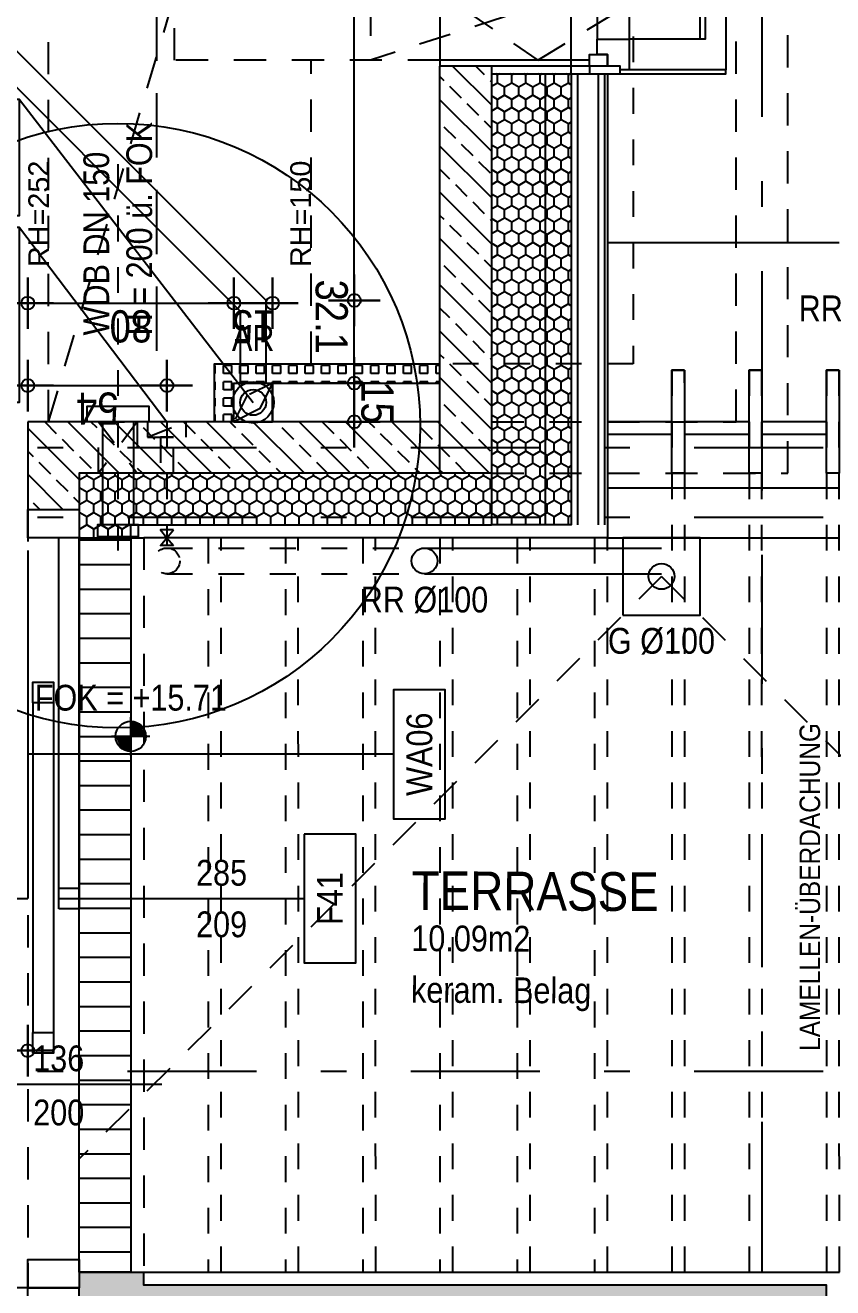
# Model space of a CAD drawing. Header units: millimetres. Extents: x 2870 to 2935, y 1632 to 1744.
# Drawn here: x 2926.651 to 2929.786, y 1675.856 to 1680.754 of the extents above; entities that cross this region are included whole.
import ezdxf
from ezdxf.enums import TextEntityAlignment as Align

# ---------------------------------------------------------------- set-up
doc = ezdxf.new("R2010")
doc.units = ezdxf.units.MM
doc.linetypes.add('HIDDEN2', pattern=[0.1875, 0.125, -0.0625])
doc.linetypes.add('STRICHPUNKT', pattern=[1, 0.5, -0.25, 0, -0.25])
doc.layers.add('00_HLP---------M0', color=6, linetype='Continuous', plot=False)
doc.layers.add('00_HLP-G00-L05-M0', color=6, linetype='Continuous', plot=False)
for name, color, linetype in [('01-HID-G00-L05-ENTWÄSSERUNG', 8, 'HIDDEN2'), ('01-SYM-G00-L05-Aufbauten', 8, 'Continuous'), ('01-SYM-G00-L05-M0', 8, 'Continuous'), ('01-TXT---------M0', 1, 'Continuous'), ('01-TXT---------PP', 1, 'Continuous'), ('01-TXT-G00-L05-M0', 1, 'Continuous'), ('02-ANS-G00-L05-M0', 8, 'Continuous'), ('02-ANS-G00-L05-Rigol', 8, 'Continuous'), ('02-AXO-G00-L05-M0', 8, 'STRICHPUNKT'), ('02-DIM-G00-L05-ACHSEN', 8, 'Continuous'), ('02-DIM-G00-L05-M0', 8, 'Continuous'), ('02-DIM-G00-L05-ROHBAU', 8, 'Continuous'), ('02-FIL-G00-L05-LILA', 223, 'Continuous'), ('02-FIL-G00-L05-M0', 8, 'Continuous'), ('02-FIL-G00-L05-ORANGE', 40, 'Continuous'), ('02-FIL-G00-L05-STB', 8, 'Continuous'), ('02-HID---------M0', 8, 'HIDDEN2'), ('02-HID-G00-L05-M0', 8, 'HIDDEN2'), ('02-TWA---------M0', 4, 'Continuous'), ('02-TWA-G00-L05-M0', 4, 'Continuous'), ('02-TXT-G00-L05-M0', 8, 'Continuous'), ('02-WDA-G00-L05-M0', 8, 'Continuous'), ('02-ZWA---------M0', 2, 'Continuous'), ('02-ZWA-G00-L05-M0', 2, 'Continuous'), ('03-ANS-G00-L05-M0', 8, 'Continuous'), ('03-SYM-G00-L05-M0', 8, 'Continuous'), ('03-TXT-G00-L05-M0', 8, 'Continuous'), ('04-STO---------M0', 1, 'Continuous'), ('04-STO-G00-L05-M0', 1, 'Continuous'), ('04-SYM---------EP', 8, 'Continuous'), ('04-SYM-G00-L05-EP', 8, 'Continuous'), ('04-TXT---------EP', 8, 'Continuous'), ('04-TXT-G00-L05-M0', 8, 'Continuous'), ('04-TXT-G00-L05-POS', 8, 'Continuous'), ('05-SYM---------M0', 8, 'Continuous'), ('05-TXT---------PP', 8, 'Continuous'), ('05-TXT--------M0', 8, 'Continuous'), ('07-SAN---------M0', 8, 'Continuous'), ('07-SAN-G00-L05-M0', 8, 'Continuous')]:
    doc.layers.add(name, color=color, linetype=linetype)
doc.styles.add('ARIAL', font='arial.ttf', dxfattribs={"width": 0.85})
doc.styles.get("Standard").update_dxf_attribs({"font": 'arial.ttf'})
doc.dimstyles.new('pp chromy&schneider', dxfattribs={"dimscale": 0.005, "dimtxt": 25, "dimasz": 10, "dimexe": 0, "dimexo": 0, "dimgap": 5, "dimtad": 1, "dimdec": 1, "dimlfac": 100, "dimrnd": 0.1, "dimzin": 9, "dimdsep": 46, "dimtxsty": 'ARIAL', "dimblk": 'c&s kote', "dimcen": 0, "dimse1": 1, "dimse2": 1, "dimclrd": 8, "dimclrt": 8, "dimadec": 0, "dimazin": 0, "dimtfac": 0.75, "dimtdec": 1, "dimtix": 1, "dimtmove": 2, "dimatfit": 0, "dimldrblk": 'NONE', "dimfxl": 1, "dimtolj": 1, "dimlwd": -1, "dimarcsym": 0})
pattern_1 = [(135, (2844.64849, 1628.47577), (-0.08980256, -0.08980256), []), (135, (2844.64849, 1628.56557), (-0.08980256, -0.08980256), [0.0635, -0.03175])]
pattern_2 = [(90, (2844.64849, 1628.475766), (-0.0274963, 0.047625), [0.03175, -0.0635]), (210, (2844.64849, 1628.475766), (-0.02749631, -0.047624994), [0.03175, -0.0635]), (150, (2844.64849, 1628.475766), (-0.05499261, 6e-09), [-0.0635, 0.03175])]

# ---------------------------------------------------------------- blocks, each defined once
blk = doc.blocks.new('04-TXT')
blk.add_line((0, 0), (0.9529, 0))
at = {"layer": '04-TXT---------EP', "color": 8, "style": 'ARIAL', "width": 0.85}
blk.add_attdef('WIDTH', text='', height=0.1, dxfattribs=at).set_placement((0.6322, 0.05), align=Align.CENTER)
blk.add_attdef('HEIGHT', text='', height=0.1, dxfattribs=at).set_placement((0.6322, -0.05), align=Align.TOP_CENTER)
blk = doc.blocks.new('03-rar')
blk.add_circle((0, 0), 0.05)
at = {"layer": '01-TXT---------M0', "color": 8, "style": 'ARIAL', "width": 0.85}
blk.add_attdef('RR', text='', height=0.1, dxfattribs=at).set_placement((0, 0.1), align=Align.CENTER)
blk = doc.blocks.new('01-HK1')
for p, q in [((-0.0005, -0.0742), (-0.0005, 0.0742)), ((0.0737, 0), (-0.0747, 0))]:
    blk.add_line(p, q)
blk.add_circle((-0.0005, 0), 0.0586)
for points in [[(-0.0005, 0.0586), (0.0409, 0.0414), (-0.0005, 0)], [(-0.0005, 0), (0.0581, 0), (0.0409, 0.0414)], [(-0.0591, 0), (-0.0419, -0.0414), (-0.0005, 0)], [(-0.0419, -0.0414), (-0.0005, -0.0586), (-0.0005, 0)]]:
    blk.add_solid(points)
at = {"layer": '01-TXT---------M0', "color": 8, "style": 'ARIAL', "width": 0.85}
blk.add_attdef('HEIGHT', text='', height=0.1, dxfattribs=at).set_placement((0, 0.2), align=Align.TOP_CENTER)
blk = doc.blocks.new('BodenWandaufbau')
blk.add_line((0.5972, -0.3907), (0.5972, -1.8107))
blk.add_lwpolyline([(0.5972, -0.3907), (0.8472, -0.3907), (0.8472, -0.1907), (0.3472, -0.1907), (0.3472, -0.3907)], close=True)
at = {"layer": '01-TXT---------M0', "color": 0, "style": 'ARIAL', "width": 0.85}
blk.add_attdef('NR', text='', height=0.1, rotation=0, dxfattribs=at).set_placement((0.5972, -0.2907), align=Align.MIDDLE)
blk = doc.blocks.new('DFF_94_Dreifach')
at = {"layer": '00_HLP---------M0'}
blk.add_lwpolyline([(0, 1.5188), (0, -1.5188)], dxfattribs=at)
at = {"layer": '02-HID---------M0'}
for points in [[(0, -1.4963), (-1.03, -1.4963), (-1.03, 1.5188), (0, 1.5188)], [(-0.27, 1.5188), (-0.27, 0.6237)], [(-0.27, 1.5188), (1.1102, 1.0712), (-0.27, 0.6237)], [(-0.27, 1.0712), (0.3801, 1.5188), (1.1102, 1.0712)], [(-0.27, 1.0712), (0.3801, 0.6237), (1.1102, 1.0712)], [(0.3575, 0.6237), (-0.48, 0.6237), (-0.48, 0.4587), (0.3575, 0.4587)], [(-0.27, 0.4587), (-0.27, -0.4363)], [(-0.27, 0.4587), (1.1102, 0.0112), (-0.27, -0.4363)], [(-0.27, 0.0112), (0.3801, 0.4587), (1.1102, 0.0112)], [(-0.27, 0.0112), (0.3801, -0.4363), (1.1102, 0.0112)], [(0.3575, -0.4363), (-0.48, -0.4363), (-0.48, -0.6013), (0.3575, -0.6013)], [(-0.27, -0.6013), (-0.27, -1.4963)], [(-0.27, -0.6013), (1.1102, -1.0488), (-0.27, -1.4963)], [(-0.27, -1.0488), (0.3801, -0.6013), (1.1102, -1.0488)], [(-0.27, -1.0488), (0.3801, -1.4963), (1.1102, -1.0488)]]:
    blk.add_lwpolyline(points, dxfattribs=at)
at = {"layer": '02-TWA---------M0'}
for points in [[(0.2, 1.5412), (0, 1.5412)], [(0.2, -1.5188), (0, -1.5188)]]:
    blk.add_lwpolyline(points, dxfattribs=at)
at = {"layer": '02-ZWA---------M0'}
for points in [[(0.58, 1.5188), (0, 1.5188)], [(0.58, 0.6237), (0.3575, 0.6237), (0.3575, 0.4587), (0.58, 0.4587)], [(0.58, -0.4363), (0.3575, -0.4363), (0.3575, -0.6013), (0.58, -0.6013)], [(0.58, -1.4963), (0, -1.4963)]]:
    blk.add_lwpolyline(points, dxfattribs=at)
for points in [[(0.58, 0.6012), (0.38, 0.6012), (0.38, 0.4812), (0.58, 0.4812)], [(0.58, -0.4588), (0.38, -0.4588), (0.38, -0.5788), (0.58, -0.5788)]]:
    blk.add_lwpolyline(points, close=True, dxfattribs=at)
at = {"layer": '04-STO---------M0'}
for points in [[(0.58, 1.5412), (0.2, 1.5412), (0.2, 1.5713), (0.58, 1.5713)], [(0.7, 0.5712), (0.7, 0.5113)], [(0.7, -0.4888), (0.7, -0.5488)], [(0.58, -1.5188), (0.2, -1.5188), (0.2, -1.5488), (0.58, -1.5488)]]:
    blk.add_lwpolyline(points, dxfattribs=at)
for points in [[(0.58, 1.5412), (0.58, 1.5713), (0.7, 1.5713), (0.7, 1.5412)], [(0.58, 1.5412), (0.58, 1.4963), (0.65, 1.4963), (0.65, 1.5412)], [(0.61, 1.4963), (0.61, 1.4363), (0.735, 1.4363), (0.735, 1.5563), (0.7, 1.5563), (0.7, 1.5412), (0.65, 1.5412), (0.65, 1.4963), (0.61, 1.4963)], [(0.61, 0.6462), (0.61, 0.7062), (0.735, 0.7062), (0.735, 0.5862), (0.7, 0.5862), (0.7, 0.6012), (0.65, 0.6012), (0.65, 0.6462), (0.61, 0.6462)], [(0.58, 0.6012), (0.58, 0.6462), (0.65, 0.6462), (0.65, 0.6012)], [(0.58, 0.6012), (0.58, 0.5712), (0.7, 0.5712), (0.7, 0.6012)], [(0.58, 0.4812), (0.58, 0.5113), (0.7, 0.5113), (0.7, 0.4812)], [(0.61, 0.4362), (0.61, 0.3763), (0.735, 0.3763), (0.735, 0.4962), (0.7, 0.4962), (0.7, 0.4812), (0.65, 0.4812), (0.65, 0.4362), (0.61, 0.4362)], [(0.58, 0.4812), (0.58, 0.4362), (0.65, 0.4362), (0.65, 0.4812)], [(0.61, -0.4138), (0.61, -0.3538), (0.735, -0.3538), (0.735, -0.4738), (0.7, -0.4738), (0.7, -0.4588), (0.65, -0.4588), (0.65, -0.4138), (0.61, -0.4138)], [(0.58, -0.4588), (0.58, -0.4138), (0.65, -0.4138), (0.65, -0.4588)], [(0.58, -0.4588), (0.58, -0.4888), (0.7, -0.4888), (0.7, -0.4588)], [(0.58, -0.5788), (0.58, -0.5488), (0.7, -0.5488), (0.7, -0.5788)], [(0.58, -0.5788), (0.58, -0.6238), (0.65, -0.6238), (0.65, -0.5788)], [(0.61, -0.6238), (0.61, -0.6837), (0.735, -0.6837), (0.735, -0.5638), (0.7, -0.5638), (0.7, -0.5788), (0.65, -0.5788), (0.65, -0.6238), (0.61, -0.6238)], [(0.61, -1.4738), (0.61, -1.4138), (0.735, -1.4138), (0.735, -1.5338), (0.7, -1.5338), (0.7, -1.5188), (0.65, -1.5188), (0.65, -1.4738), (0.61, -1.4738)], [(0.58, -1.5188), (0.58, -1.4738), (0.65, -1.4738), (0.65, -1.5188)], [(0.58, -1.5188), (0.58, -1.5488), (0.7, -1.5488), (0.7, -1.5188)]]:
    blk.add_lwpolyline(points, close=True, dxfattribs=at)
at = {"layer": '04-SYM---------EP'}
for points in [[(0.7, 1.5713), (1.1102, 1.5713), (1.1102, 1.5563)], [(0.735, 0.5862), (1.1102, 0.5862), (1.1102, 1.5563), (0.735, 1.5563)], [(0.61, 0.7062), (0.61, 1.4363)], [(0.735, 0.7062), (0.735, 1.4363)], [(0.735, 0.7062), (1.0302, 0.7062), (1.0302, 1.4363), (0.735, 1.4363)], [(1.0102, 1.4363), (1.0102, 0.7062)], [(0.7, 0.5712), (1.1102, 0.5712), (1.1102, 0.5862)], [(1.1102, 0.5712), (1.1102, 0.5113)], [(0.7, 0.5113), (1.1102, 0.5113), (1.1102, 0.4962)], [(0.735, 0.4962), (1.1102, 0.4962), (1.1102, -0.4738), (0.735, -0.4738)], [(0.61, 0.3763), (0.61, -0.3538)], [(0.735, 0.3763), (0.735, -0.3538)], [(0.735, 0.3763), (1.0302, 0.3763), (1.0302, -0.3538), (0.735, -0.3538)], [(1.0102, -0.3538), (1.0102, 0.3763)], [(0.7, -0.4888), (1.1102, -0.4888), (1.1102, -0.4738)], [(1.1102, -0.4888), (1.1102, -0.5488)], [(0.7, -0.5488), (1.1102, -0.5488), (1.1102, -0.5638)], [(0.735, -0.5638), (1.1102, -0.5638), (1.1102, -1.5338), (0.735, -1.5338)], [(0.61, -0.6837), (0.61, -1.4138)], [(0.735, -0.6837), (0.735, -1.4138)], [(0.735, -0.6837), (1.0302, -0.6837), (1.0302, -1.4138), (0.735, -1.4138)], [(1.0102, -1.4138), (1.0102, -0.6837)], [(0.7, -1.5488), (1.1102, -1.5488), (1.1102, -1.5338)]]:
    blk.add_lwpolyline(points, dxfattribs=at)
blk = doc.blocks.new('FENSTER_290')
at = {"layer": '04-STO---------M0'}
for points in [[(0, 3.02), (0, 2.91), (-0.2, 2.91), (-0.2, 3.02)], [(-0.18, 2.27), (-0.18, 2.35), (-0.1, 2.35), (-0.1, 2.27)], [(-0.08, 1.47), (-0.08, 1.55), (0, 1.55), (0, 1.47)], [(-0.18, 0.91), (-0.18, 0.99), (-0.1, 0.99), (-0.1, 0.91)], [(0, 0.11), (0, 0), (-0.2, 0), (-0.2, 0.11)]]:
    blk.add_lwpolyline(points, close=True, dxfattribs=at)
at = {"layer": '04-SYM---------EP'}
for points in [[(-0.08, 1.55), (-0.08, 2.91)], [(0, 2.91), (0, 1.55)], [(-0.18, 2.27), (-0.18, 0.99)], [(-0.1, 2.27), (-0.1, 0.99)]]:
    blk.add_lwpolyline(points, dxfattribs=at)
blk = doc.blocks.new('05-TXT')
at = {"layer": '05-TXT--------M0'}
blk.add_line((-0.4, 0), (0.4, 0), dxfattribs=at)
at = {"layer": '05-TXT--------M0', "color": 8, "style": 'ARIAL', "width": 0.85}
blk.add_attdef('BREITE', text='', height=0.1, dxfattribs=at).set_placement((0, 0.05), align=Align.CENTER)
blk.add_attdef('HÖHE', text='', height=0.1, rotation=360, dxfattribs=at).set_placement((0, -0.06), align=Align.TOP_CENTER)
blk = doc.blocks.new('WANDLÜFER')
at = {"layer": '02-TWA---------M0', "linetype": 'HIDDEN2', "ltscale": 0.75}
for points in [[(0.075, 0), (0.075, -0.2), (-0.075, -0.2), (-0.075, 0), (0.075, 0)], [(-0.075, 0), (0.075, -0.2)], [(0.075, 0), (-0.075, -0.2)]]:
    blk.add_lwpolyline(points, dxfattribs=at)
at = {"layer": '07-SAN---------M0', "linetype": 'STRICHPUNKT', "ltscale": 0.1}
blk.add_lwpolyline([(0, 1), (0, -0.53)], dxfattribs=at)
at = {"layer": '07-SAN---------M0'}
for points in [[(0, 0), (-0.12, 0), (-0.12, 0.06), (0.12, 0.06), (0.12, 0)], [(0.08, -0.4), (-0.08, -0.4), (-0.08, -0.445), (0.08, -0.445)]]:
    blk.add_lwpolyline(points, close=True, dxfattribs=at)
for points in [[(-0.06, 0), (-0.06, -0.4)], [(0.06, 0), (0.06, -0.4)]]:
    blk.add_lwpolyline(points, dxfattribs=at)
blk = doc.blocks.new('c&s kote')
at = {"color": 8}
for p, q in [((0, -2), (0, 2)), ((0, 2), (0, -2)), ((-2, 0), (2, 0)), ((2, 0), (-2, 0))]:
    blk.add_line(p, q, dxfattribs=at)
blk.add_circle((0, 0), 0.5, dxfattribs=at)
blk = doc.blocks.new('*D872')
at = {"layer": '02-DIM-G00-L05-ROHBAU', "color": 8, "transparency": 16777216}
blk.add_line((2932.6485, 1688.3858), (2932.6485, 1679.2658), dxfattribs=at)
at = {"layer": '02-DIM-G00-L05-ROHBAU', "color": 8, "transparency": 16777216, "xscale": 0.05, "yscale": 0.05, "zscale": 0.05}
for p, rotation in [((2932.6485, 1688.4358), 90), ((2932.6485, 1679.2158), 270)]:
    blk.add_blockref('c&s kote', p, dxfattribs=dict(at, rotation=rotation))
at = {"layer": '02-DIM-G00-L05-ROHBAU', "color": 8, "transparency": 16777216, "insert": (2932.7373, 1683.8258), "char_height": 0.125, "attachment_point": 5, "rotation": 270, "style": 'ARIAL'}
blk.add_mtext('\\A1;922', dxfattribs=at)
blk = doc.blocks.new('_None')
blk = doc.blocks.new('*D877')
at = {"layer": '02-DIM-G00-L05-ROHBAU', "color": 8, "transparency": 16777216}
blk.add_line((2932.4485, 1688.1858), (2932.4485, 1679.2658), dxfattribs=at)
at = {"layer": '02-DIM-G00-L05-ROHBAU', "color": 8, "transparency": 16777216, "xscale": 0.05, "yscale": 0.05, "zscale": 0.05}
for p, rotation in [((2932.4485, 1688.2358), 90), ((2932.4485, 1679.2158), 270)]:
    blk.add_blockref('c&s kote', p, dxfattribs=dict(at, rotation=rotation))
at = {"layer": '02-DIM-G00-L05-ROHBAU', "color": 8, "transparency": 16777216, "insert": (2932.5373, 1683.7258), "char_height": 0.125, "attachment_point": 5, "rotation": 270, "style": 'ARIAL'}
blk.add_mtext('\\A1;902', dxfattribs=at)
blk = doc.blocks.new('*D878')
at = {"layer": '02-DIM-G00-L05-ROHBAU', "color": 8, "transparency": 16777216}
for p, q in [((2932.4485, 1679.2658), (2932.4485, 1679.3158)), ((2932.4485, 1679.2158), (2932.4485, 1679.0158)), ((2932.4485, 1678.9658), (2932.4485, 1678.9158))]:
    blk.add_line(p, q, dxfattribs=at)
at = {"layer": '02-DIM-G00-L05-ROHBAU', "color": 8, "transparency": 16777216, "xscale": 0.05, "yscale": 0.05, "zscale": 0.05}
for p, rotation in [((2932.4485, 1679.2158), 270), ((2932.4485, 1679.0158), 90)]:
    blk.add_blockref('c&s kote', p, dxfattribs=dict(at, rotation=rotation))
at = {"layer": '02-DIM-G00-L05-ROHBAU', "color": 8, "transparency": 16777216, "insert": (2932.5373, 1679.1158), "char_height": 0.125, "attachment_point": 5, "rotation": 270, "style": 'ARIAL'}
blk.add_mtext('\\A1;20', dxfattribs=at)
blk = doc.blocks.new('*D879')
at = {"layer": '02-DIM-G00-L05-ROHBAU', "color": 8, "transparency": 16777216}
blk.add_line((2932.4485, 1678.9658), (2932.4485, 1675.7158), dxfattribs=at)
at = {"layer": '02-DIM-G00-L05-ROHBAU', "color": 8, "transparency": 16777216, "xscale": 0.05, "yscale": 0.05, "zscale": 0.05}
for p, rotation in [((2932.4485, 1679.0158), 90), ((2932.4485, 1675.6658), 270)]:
    blk.add_blockref('c&s kote', p, dxfattribs=dict(at, rotation=rotation))
at = {"layer": '02-DIM-G00-L05-ROHBAU', "color": 8, "transparency": 16777216, "insert": (2932.5374, 1677.3408), "char_height": 0.125, "attachment_point": 5, "rotation": 270, "style": 'ARIAL'}
blk.add_mtext('\\A1;335', dxfattribs=at)
blk = doc.blocks.new('*D897')
at = {"layer": '02-DIM-G00-L05-ROHBAU', "color": 8, "transparency": 16777216}
blk.add_line((2923.2411, 1682.8758), (2929.5611, 1682.8758), dxfattribs=at)
at = {"layer": '02-DIM-G00-L05-ROHBAU', "color": 8, "transparency": 16777216, "xscale": 0.05, "yscale": 0.05, "zscale": 0.05, "rotation": 180}
blk.add_blockref('c&s kote', (2923.1911, 1682.8758), dxfattribs=at)
at = {"layer": '02-DIM-G00-L05-ROHBAU', "color": 8, "transparency": 16777216, "xscale": 0.05, "yscale": 0.05, "zscale": 0.05}
blk.add_blockref('c&s kote', (2929.6111, 1682.8758), dxfattribs=at)
at = {"layer": '02-DIM-G00-L05-ROHBAU', "color": 8, "transparency": 16777216, "insert": (2926.4011, 1682.7869), "char_height": 0.125, "attachment_point": 5, "rotation": 180, "style": 'ARIAL'}
blk.add_mtext('\\A1;642', dxfattribs=at)
blk = doc.blocks.new('*D1094')
at = {"layer": '02-DIM-G00-L05-M0', "color": 8, "transparency": 16777216}
blk.add_line((2923.8411, 1676.7758), (2926.6111, 1676.7758), dxfattribs=at)
at = {"layer": '02-DIM-G00-L05-M0', "color": 8, "transparency": 16777216, "xscale": 0.05, "yscale": 0.05, "zscale": 0.05, "rotation": 180}
blk.add_blockref('c&s kote', (2923.7911, 1676.7758), dxfattribs=at)
at = {"layer": '02-DIM-G00-L05-M0', "color": 8, "transparency": 16777216, "xscale": 0.05, "yscale": 0.05, "zscale": 0.05}
blk.add_blockref('c&s kote', (2926.6611, 1676.7758), dxfattribs=at)
at = {"layer": '02-DIM-G00-L05-M0', "color": 8, "transparency": 16777216, "insert": (2925.2261, 1676.6869), "char_height": 0.125, "attachment_point": 5, "rotation": 180, "style": 'ARIAL'}
blk.add_mtext('\\A1;287', dxfattribs=at)
blk = doc.blocks.new('*D1146')
at = {"layer": '02-DIM-G00-L05-ACHSEN', "color": 8, "transparency": 16777216}
blk.add_arc((2930.7611, 1688.3358), 0.3783, 7.5792, 82.4208, dxfattribs=at)
at = {"layer": '02-DIM-G00-L05-ACHSEN', "color": 8, "transparency": 16777216, "xscale": 0.05, "yscale": 0.05, "zscale": 0.05}
for p, rotation in [((2930.7611, 1688.714), 176.2103799030718), ((2931.1394, 1688.3358), 273.7896200982607)]:
    blk.add_blockref('c&s kote', p, dxfattribs=dict(at, rotation=rotation))
at = {"layer": '02-DIM-G00-L05-ACHSEN', "color": 8, "transparency": 16777216, "insert": (2931.0914, 1688.666), "char_height": 0.125, "attachment_point": 5, "rotation": 315, "style": 'ARIAL'}
blk.add_mtext('\\A1;90.00°', dxfattribs=at)
blk = doc.blocks.new('*D1185')
at = {"layer": '02-DIM-G00-L05-ACHSEN', "color": 8, "transparency": 16777216}
blk.add_arc((2902.5911, 1658.9424), 0.9465, 182.3395, 266.973, dxfattribs=at)
at = {"layer": '02-DIM-G00-L05-ACHSEN', "color": 8, "transparency": 16777216, "xscale": 0.05, "yscale": 0.05, "zscale": 0.05}
for p, rotation in [((2901.6447, 1658.9538), 90.82598231942208), ((2902.5911, 1657.9959), 358.4865013265444)]:
    blk.add_blockref('c&s kote', p, dxfattribs=dict(at, rotation=rotation))
at = {"layer": '02-DIM-G00-L05-ACHSEN', "color": 8, "transparency": 16777216, "insert": (2901.981, 1658.3396), "char_height": 0.125, "attachment_point": 5, "rotation": 314.6562, "style": 'ARIAL'}
blk.add_mtext('\\A1;90.69°', dxfattribs=at)
blk = doc.blocks.new('*D1186')
at = {"layer": '02-DIM-G00-L05-ACHSEN', "color": 8, "transparency": 16777216}
blk.add_arc((2930.7611, 1658.6044), 0.9163, 273.127, 356.1855, dxfattribs=at)
at = {"layer": '02-DIM-G00-L05-ACHSEN', "color": 8, "transparency": 16777216, "xscale": 0.05, "yscale": 0.05, "zscale": 0.05}
for p, rotation in [((2931.6773, 1658.5934), 87.74900272405888), ((2930.7611, 1657.6881), 181.5634809221948)]:
    blk.add_blockref('c&s kote', p, dxfattribs=dict(at, rotation=rotation))
at = {"layer": '02-DIM-G00-L05-ACHSEN', "color": 8, "transparency": 16777216, "insert": (2931.4676, 1657.8894), "char_height": 0.125, "attachment_point": 5, "rotation": 224.6562, "style": 'ARIAL'}
blk.add_mtext('\\A1;89.31°', dxfattribs=at)
blk = doc.blocks.new('türachse&qualität')
at = {"layer": '05-SYM---------M0'}
blk.add_line((-0.4, 0), (-0.4, 0), dxfattribs=at)
at = {"layer": '05-TXT---------PP'}
blk.add_lwpolyline([(-0.5, -0.25), (-0.5, 0.25), (-0.7, 0.25), (-0.7, -0.25)], close=True, dxfattribs=at)
at = {"layer": '05-TXT---------PP', "color": 8, "style": 'ARIAL', "text_generation_flag": 6, "width": 0.85}
blk.add_attdef('POS.NR.', text='', height=0.1, rotation=270, dxfattribs=at).set_placement((-0.6529, -0.0112), align=Align.TOP_CENTER)
blk = doc.blocks.new('07_Kemper-ventil')
at = {"layer": '02-TWA---------M0', "linetype": 'HIDDEN2', "ltscale": 0.5}
for points in [[(-0.075, 0), (-0.075, -0.06), (0.075, -0.06), (0.075, 0), (-0.075, 0)], [(-0.025, -0.06), (-0.025, -0.2), (0.025, -0.2), (0.025, -0.06)]]:
    blk.add_lwpolyline(points, close=True, dxfattribs=at)
blk.add_lwpolyline([(-0.075, -0.06), (0.075, 0)], dxfattribs=at)
at = {"layer": '07-SAN---------M0', "linetype": 'STRICHPUNKT', "ltscale": 0.1}
blk.add_lwpolyline([(0, 0), (0, -0.48)], dxfattribs=at)
at = {"layer": '07-SAN---------M0'}
for points in [[(0.025, -0.42), (-0.025, -0.42), (0, -0.45), (0.025, -0.42)], [(0.025, -0.48), (-0.025, -0.48), (0, -0.45), (0.025, -0.48)]]:
    blk.add_lwpolyline(points, close=True, dxfattribs=at)
blk = doc.blocks.new('*D1201')
at = {"layer": '02-DIM-G00-L05-ROHBAU', "color": 8, "transparency": 16777216}
blk.add_line((2925.1268, 1682.4022), (2927.5361, 1682.4022), dxfattribs=at)
at = {"layer": '02-DIM-G00-L05-ROHBAU', "color": 8, "transparency": 16777216, "xscale": 0.05, "yscale": 0.05, "zscale": 0.05, "rotation": 180}
blk.add_blockref('c&s kote', (2925.0768, 1682.4022), dxfattribs=at)
at = {"layer": '02-DIM-G00-L05-ROHBAU', "color": 8, "transparency": 16777216, "xscale": 0.05, "yscale": 0.05, "zscale": 0.05}
blk.add_blockref('c&s kote', (2927.5861, 1682.4022), dxfattribs=at)
at = {"layer": '02-DIM-G00-L05-ROHBAU', "color": 8, "transparency": 16777216, "insert": (2926.3315, 1682.3133), "char_height": 0.125, "attachment_point": 5, "rotation": 180, "style": 'ARIAL'}
blk.add_mtext('\\A1;250.9', dxfattribs=at)
blk = doc.blocks.new('*D1202')
at = {"layer": '02-DIM-G00-L05-ROHBAU', "color": 8, "transparency": 16777216}
blk.add_line((2927.9287, 1679.4158), (2927.9287, 1679.6365), dxfattribs=at)
at = {"layer": '02-DIM-G00-L05-ROHBAU', "color": 8, "transparency": 16777216, "xscale": 0.05, "yscale": 0.05, "zscale": 0.05}
for p, rotation in [((2927.9287, 1679.6865), 90), ((2927.9287, 1679.3658), 270)]:
    blk.add_blockref('c&s kote', p, dxfattribs=dict(at, rotation=rotation))
at = {"layer": '02-DIM-G00-L05-ROHBAU', "color": 8, "transparency": 16777216, "insert": (2927.8399, 1679.6232), "char_height": 0.125, "attachment_point": 5, "rotation": 270, "style": 'ARIAL'}
blk.add_mtext('\\A1;32.1', dxfattribs=at)
blk = doc.blocks.new('*D1203')
at = {"layer": '02-DIM-G00-L05-ROHBAU', "color": 8, "transparency": 16777216}
blk.add_line((2927.9287, 1679.7365), (2927.9287, 1682.1458), dxfattribs=at)
at = {"layer": '02-DIM-G00-L05-ROHBAU', "color": 8, "transparency": 16777216, "xscale": 0.05, "yscale": 0.05, "zscale": 0.05}
for p, rotation in [((2927.9287, 1682.1958), 90), ((2927.9287, 1679.6865), 270)]:
    blk.add_blockref('c&s kote', p, dxfattribs=dict(at, rotation=rotation))
at = {"layer": '02-DIM-G00-L05-ROHBAU', "color": 8, "transparency": 16777216, "insert": (2927.8179, 1681.1214), "char_height": 0.125, "attachment_point": 5, "rotation": 270, "style": 'ARIAL'}
blk.add_mtext('\\A1;250.9', dxfattribs=at)
blk = doc.blocks.new('*D1204')
at = {"layer": '02-DIM-G00-L05-ROHBAU', "color": 8, "transparency": 16777216}
blk.add_line((2926.7111, 1679.3562), (2927.1511, 1679.3562), dxfattribs=at)
at = {"layer": '02-DIM-G00-L05-ROHBAU', "color": 8, "transparency": 16777216, "xscale": 0.05, "yscale": 0.05, "zscale": 0.05, "rotation": 180}
blk.add_blockref('c&s kote', (2926.6611, 1679.3562), dxfattribs=at)
at = {"layer": '02-DIM-G00-L05-ROHBAU', "color": 8, "transparency": 16777216, "xscale": 0.05, "yscale": 0.05, "zscale": 0.05}
blk.add_blockref('c&s kote', (2927.2011, 1679.3562), dxfattribs=at)
at = {"layer": '02-DIM-G00-L05-ROHBAU', "color": 8, "transparency": 16777216, "insert": (2926.9311, 1679.2676), "char_height": 0.125, "attachment_point": 5, "rotation": 180, "style": 'ARIAL'}
blk.add_mtext('\\A1;54', dxfattribs=at)
blk = doc.blocks.new('01-SQM')
at = {"layer": '01-TXT---------M0', "color": 1, "style": 'ARIAL', "width": 0.85}
blk.add_attdef('ROOM', (0, 0), '', height=0.15, dxfattribs=at)
blk.add_attdef('AREA', text='', height=0.1, dxfattribs=at).set_placement((0, -0.06), align=Align.TOP_LEFT)
at = {"layer": '01-TXT---------PP', "color": 1, "style": 'ARIAL', "width": 0.85}
blk.add_attdef('NR', text='', height=0.15, dxfattribs=at).set_placement((-0.1173, 0), align=Align.RIGHT)
blk.add_attdef('FLOOR', text='', height=0.1, dxfattribs=at).set_placement((0, -0.26), align=Align.TOP_LEFT)
blk = doc.blocks.new('*D836')
at = {"layer": '02-DIM-G00-L05-ROHBAU', "color": 8, "transparency": 16777216}
for p, q in [((2927.9287, 1679.4158), (2927.9287, 1679.4658)), ((2927.9287, 1679.3658), (2927.9287, 1679.2158)), ((2927.9287, 1679.1658), (2927.9287, 1679.1158))]:
    blk.add_line(p, q, dxfattribs=at)
at = {"layer": '02-DIM-G00-L05-ROHBAU', "color": 8, "transparency": 16777216, "xscale": 0.05, "yscale": 0.05, "zscale": 0.05}
for p, rotation in [((2927.9287, 1679.3658), 270), ((2927.9287, 1679.2158), 90)]:
    blk.add_blockref('c&s kote', p, dxfattribs=dict(at, rotation=rotation))
at = {"layer": '02-DIM-G00-L05-ROHBAU', "color": 8, "transparency": 16777216, "insert": (2928.0176, 1679.2908), "char_height": 0.125, "attachment_point": 5, "rotation": 270, "style": 'ARIAL'}
blk.add_mtext('\\A1;15', dxfattribs=at)
blk = doc.blocks.new('*D837')
at = {"layer": '02-DIM-G00-L05-ROHBAU', "color": 8, "transparency": 16777216}
blk.add_line((2926.7111, 1679.6758), (2927.4111, 1679.6758), dxfattribs=at)
at = {"layer": '02-DIM-G00-L05-ROHBAU', "color": 8, "transparency": 16777216, "xscale": 0.05, "yscale": 0.05, "zscale": 0.05, "rotation": 180}
blk.add_blockref('c&s kote', (2926.6611, 1679.6758), dxfattribs=at)
at = {"layer": '02-DIM-G00-L05-ROHBAU', "color": 8, "transparency": 16777216, "xscale": 0.05, "yscale": 0.05, "zscale": 0.05}
blk.add_blockref('c&s kote', (2927.4611, 1679.6758), dxfattribs=at)
at = {"layer": '02-DIM-G00-L05-ROHBAU', "color": 8, "transparency": 16777216, "insert": (2927.0611, 1679.5869), "char_height": 0.125, "attachment_point": 5, "rotation": 180, "style": 'ARIAL'}
blk.add_mtext('\\A1;80', dxfattribs=at)
blk = doc.blocks.new('*D838')
at = {"layer": '02-DIM-G00-L05-ROHBAU', "color": 8, "transparency": 16777216}
for p, q in [((2927.4111, 1679.6758), (2927.3611, 1679.6758)), ((2927.4611, 1679.6758), (2927.6111, 1679.6758)), ((2927.6611, 1679.6758), (2927.7111, 1679.6758))]:
    blk.add_line(p, q, dxfattribs=at)
at = {"layer": '02-DIM-G00-L05-ROHBAU', "color": 8, "transparency": 16777216, "xscale": 0.05, "yscale": 0.05, "zscale": 0.05}
blk.add_blockref('c&s kote', (2927.4611, 1679.6758), dxfattribs=at)
at = {"layer": '02-DIM-G00-L05-ROHBAU', "color": 8, "transparency": 16777216, "xscale": 0.05, "yscale": 0.05, "zscale": 0.05, "rotation": 180}
blk.add_blockref('c&s kote', (2927.6111, 1679.6758), dxfattribs=at)
at = {"layer": '02-DIM-G00-L05-ROHBAU', "color": 8, "transparency": 16777216, "insert": (2927.5361, 1679.5869), "char_height": 0.125, "attachment_point": 5, "rotation": 180, "style": 'ARIAL'}
blk.add_mtext('\\A1;15', dxfattribs=at)

msp = doc.modelspace()

# ---------------------------------------------------------------- hatches: boundary and pattern name
at = {"layer": '02-ANS-G00-L05-Rigol'}
h = msp.add_hatch(dxfattribs=at)
h.set_pattern_fill('ANSI31', color=256, scale=0.03, angle=422.339, style=0)
h.set_pattern_definition([(180, (2996.95262, 1705.90339), (-2e-11, -0.09525), [])])
h.paths.add_polyline_path([(2927.0611, 1675.9158), (2926.8611, 1675.9158), (2926.8611, 1678.7658), (2927.0611, 1678.7658)])
at = {"layer": '02-FIL-G00-L05-LILA'}
h = msp.add_hatch(dxfattribs=at)
h.set_pattern_fill('HONEY', color=256, scale=0.01, angle=197.0465, style=0)
h.set_pattern_definition(pattern_2)
h.paths.add_polyline_path([(2928.7711, 1680.5658), (2928.4611, 1680.5658), (2928.4611, 1679.0158), (2928.4614, 1679.0158), (2928.4614, 1678.8158), (2928.7711, 1678.8158)])
h = msp.add_hatch(dxfattribs=at)
h.set_pattern_fill('HONEY', color=256, scale=0.01, angle=197.0465, style=0)
h.set_pattern_definition(pattern_2)
h.paths.add_polyline_path([(2926.8611, 1679.0158), (2926.8611, 1678.8758), (2926.8611, 1678.7658), (2927.0611, 1678.7658), (2927.0611, 1678.8158), (2928.4614, 1678.8158), (2928.4614, 1679.0158)])
h = msp.add_hatch(dxfattribs=at)
h.set_pattern_fill('HONEY', color=256, scale=0.01, angle=197.0465, style=0)
h.set_pattern_definition(pattern_2)
h.paths.add_polyline_path([(2927.1111, 1675.8658), (2927.1111, 1675.9158), (2926.8611, 1675.9158), (2926.8611, 1675.8558), (2926.8611, 1675.6658), (2929.5611, 1675.6658), (2929.5612, 1674.3184), (2929.5612, 1674.2584), (2929.7612, 1674.2584), (2929.7611, 1675.8658)])
at = {"layer": '02-FIL-G00-L05-M0'}
h = msp.add_hatch(dxfattribs=at)
h.set_pattern_fill('ANSI31,_O', color=256, scale=0.3, angle=422.0465)
h.set_pattern_definition([(5e-14, (2844.6485, 1628.4758), (-6e-16, 0.9525), [])])
h.paths.add_polyline_path([(2929.8111, 1688.6058), (2928.9111, 1688.6058), (2928.9111, 1687.6158), (2928.9611, 1687.6158), (2929.3714, 1687.6158), (2929.3714, 1687.6008), (2929.3714, 1686.6308), (2929.3714, 1686.6158), (2929.3714, 1686.5558), (2929.3714, 1686.5408), (2929.3714, 1685.5708), (2929.3714, 1685.5558), (2928.9611, 1685.5558), (2928.9111, 1685.5558), (2928.9111, 1683.6858), (2928.9611, 1683.6858), (2929.3714, 1683.6858), (2929.3714, 1683.6708), (2929.3714, 1682.7008), (2929.3714, 1682.6858), (2929.3714, 1682.6258), (2929.3714, 1682.6108), (2929.3714, 1681.6408), (2929.3714, 1681.6258), (2929.3714, 1681.5658), (2929.3714, 1681.5508), (2929.3714, 1680.5808), (2929.3714, 1680.5658), (2928.9611, 1680.5658), (2928.9111, 1680.5658), (2928.9111, 1678.8158), (2929.8111, 1678.8158), (2929.8111, 1679.1658), (2929.155, 1679.1658), (2929.155, 1679.2158), (2929.8111, 1679.2158)])
at = {"layer": '02-FIL-G00-L05-ORANGE'}
h = msp.add_hatch(dxfattribs=at)
h.set_pattern_fill('SQUARE', color=256, scale=0.01, angle=197.0465, style=0)
h.set_pattern_definition([(90, (2844.64849, 1628.475766), (-0.03175, -2e-15), [0.03175, -0.03175]), (180, (2844.64849, 1628.475766), (2e-15, -0.03175), [0.03175, -0.03175])])
h.paths.add_polyline_path([(2928.2611, 1679.4408), (2927.3861, 1679.4408), (2927.3861, 1679.2158), (2927.4611, 1679.2158), (2927.4611, 1679.3658), (2927.6111, 1679.3658), (2927.6111, 1679.3658), (2928.2611, 1679.3658)])
at = {"layer": '02-FIL-G00-L05-STB'}
h = msp.add_hatch(dxfattribs=at)
h.set_pattern_fill('ANSI33', color=256, scale=0.02, angle=197.0465, style=0)
h.set_pattern_definition(pattern_1)
h.paths.add_polyline_path([(2928.4611, 1680.5958), (2928.2611, 1680.5958), (2928.2611, 1679.0158), (2928.4611, 1679.0158)])
h = msp.add_hatch(dxfattribs=at)
h.set_pattern_fill('ANSI33', color=256, scale=0.02, angle=197.0465, style=0)
h.set_pattern_definition(pattern_1)
h.paths.add_polyline_path([(2928.2611, 1679.0158), (2928.2611, 1679.2158), (2926.6611, 1679.2158), (2926.6611, 1678.8758), (2926.8611, 1678.8758), (2926.8611, 1679.0158)])

# ---------------------------------------------------------------- linework, layer by layer
at = {"layer": '00_HLP-G00-L05-M0', "linetype": 'HIDDEN2', "ltscale": 2}
msp.add_lwpolyline([(2927.1615, 1679.4908), (2927.1611, 1688.2358)], dxfattribs=at)
at = {"layer": '00_HLP-G00-L05-M0'}
msp.add_circle((2927.0111, 1679.2005), 1.1729, dxfattribs=at)
at = {"layer": '01-HID-G00-L05-ENTWÄSSERUNG'}
for points in [[(2929.1211, 1678.6158), (2926.8611, 1676.3558)], [(2929.1211, 1678.6158), (2930.9211, 1676.8158)]]:
    msp.add_lwpolyline(points, dxfattribs=at)
at = {"layer": '02-ANS-G00-L05-M0'}
for points in [[(2929.1611, 1679.2158), (2928.9111, 1679.2158)], [(2929.4611, 1679.2158), (2929.2111, 1679.2158)], [(2929.7611, 1679.2158), (2929.5111, 1679.2158)], [(2929.1611, 1679.1658), (2928.9111, 1679.1658)], [(2929.4611, 1679.1658), (2929.2111, 1679.1658)], [(2929.7611, 1679.1658), (2929.5111, 1679.1658)], [(2928.9111, 1678.7658), (2929.8111, 1678.7658)], [(2926.6611, 1678.7158), (2926.6611, 1677.3658)], [(2926.6611, 1675.8558), (2926.4911, 1675.8558), (2926.4911, 1677.3658), (2926.6611, 1677.3658)]]:
    msp.add_lwpolyline(points, dxfattribs=at)
at = {"layer": '02-ANS-G00-L05-Rigol'}
msp.add_lwpolyline([(2927.0611, 1675.9158), (2926.8611, 1675.9158), (2926.8611, 1678.7658), (2927.0611, 1678.7658)], close=True, dxfattribs=at)
at = {"layer": '02-AXO-G00-L05-M0'}
for points in [[(2929.5111, 1690.7995), (2929.5111, 1655.872)], [(2899.5485, 1679.1158), (2933.1611, 1679.1158)], [(2899.5485, 1678.8458), (2933.1611, 1678.8458)], [(2899.5485, 1676.6958), (2933.1611, 1676.6958)]]:
    msp.add_lwpolyline(points, dxfattribs=at)
at = {"layer": '02-HID-G00-L05-M0'}
for p, q in [((2929.4111, 1679.2158), (2929.4111, 1688.2358)), ((2927.1111, 1678.7658), (2927.1111, 1675.9158))]:
    msp.add_line(p, q, dxfattribs=at)
at = {"layer": '02-HID-G00-L05-M0', "ltscale": 0.5}
for p, q in [((2929.0111, 1684.5108), (2929.0111, 1679.4408)), ((2929.0111, 1679.4408), (2928.2611, 1679.4408))]:
    msp.add_line(p, q, dxfattribs=at)
at = {"layer": '02-HID-G00-L05-M0'}
for points in [[(2929.6111, 1679.0158), (2929.6111, 1688.4358), (2917.5111, 1688.4358), (2917.5111, 1676.8258), (2918.6611, 1676.8258)], [(2926.7411, 1679.2142), (2926.7411, 1688.2358)], [(2927.7611, 1679.4408), (2927.7611, 1680.6183)], [(2928.4611, 1679.2158), (2929.4111, 1679.2158)], [(2928.4611, 1679.0158), (2929.6111, 1679.0158)], [(2926.6611, 1678.8758), (2926.6611, 1675.8558)]]:
    msp.add_lwpolyline(points, dxfattribs=at)
at = {"layer": '02-HID-G00-L05-M0', "ltscale": 0.5}
for points in [[(2929.2116, 1675.9158), (2929.2111, 1679.4158), (2929.1611, 1679.4158), (2929.1611, 1675.9158)], [(2929.5116, 1675.9158), (2929.5111, 1679.4158), (2929.4611, 1679.4158), (2929.4611, 1675.9158)], [(2929.8116, 1675.9158), (2929.8111, 1679.4158), (2929.7611, 1679.4158), (2929.7611, 1675.9158)], [(2927.3611, 1678.7658), (2927.3611, 1675.9158)], [(2927.4116, 1675.9158), (2927.4112, 1678.7658)], [(2927.6611, 1678.7658), (2927.6611, 1675.9158)], [(2927.7116, 1675.9158), (2927.7112, 1678.7658)], [(2927.9611, 1678.7658), (2927.9611, 1675.9158)], [(2928.0116, 1675.9158), (2928.0112, 1678.7658)], [(2928.2611, 1678.7658), (2928.2611, 1675.9158)], [(2928.3116, 1675.9158), (2928.3112, 1678.7658)], [(2928.5611, 1678.7658), (2928.5611, 1675.9158)], [(2928.6116, 1675.9158), (2928.6112, 1678.7658)], [(2928.8611, 1678.7658), (2928.8611, 1675.9158)], [(2928.9116, 1675.9158), (2928.9112, 1678.7658)]]:
    msp.add_lwpolyline(points, dxfattribs=at)
at = {"layer": '02-TWA-G00-L05-M0'}
msp.add_line((2926.8611, 1675.6658), (2926.8611, 1675.8558), dxfattribs=at)
for points in [[(2928.2611, 1679.0158), (2928.2611, 1680.5958)], [(2928.4611, 1680.5958), (2928.4611, 1679.0158)], [(2928.2611, 1679.2158), (2926.6611, 1679.2158)], [(2926.6611, 1679.2158), (2926.6611, 1678.8758)], [(2928.4611, 1679.0158), (2926.8611, 1679.0158), (2926.8611, 1678.8758)], [(2926.6611, 1678.8758), (2926.8611, 1678.8758)], [(2922.6861, 1674.6958), (2926.6611, 1674.6958), (2926.6611, 1675.8558)], [(2926.6611, 1675.8558), (2926.8611, 1675.8558)]]:
    msp.add_lwpolyline(points, dxfattribs=at)
at = {"layer": '02-TXT-G00-L05-M0'}
msp.add_lwpolyline([(2926.6286, 1679.9693), (2925.2192, 1679.9693), (2925.2192, 1679.2918), (2925.2192, 1679.2918), (2926.6286, 1679.2918), (2926.6286, 1679.9693), (2927.2011, 1679.2158)], dxfattribs=at)
at = {"layer": '02-WDA-G00-L05-M0'}
msp.add_line((2927.1111, 1675.9158), (2927.1111, 1675.9158), dxfattribs=at)
for points in [[(2928.7711, 1680.5658), (2928.7711, 1683.7658)], [(2928.7711, 1680.5658), (2928.7711, 1678.8158), (2928.4614, 1678.8158)], [(2928.6711, 1678.8158), (2928.6711, 1680.5658)], [(2928.7961, 1678.8158), (2928.7961, 1680.5658)], [(2928.8761, 1678.8158), (2928.8761, 1680.5658)], [(2928.9011, 1678.8158), (2928.9011, 1680.5658)], [(2928.4614, 1679.0158), (2928.4614, 1678.8158)], [(2927.0611, 1678.7658), (2927.0611, 1678.8158), (2928.4614, 1678.8158)], [(2929.7612, 1674.2458), (2929.7611, 1675.8658), (2927.1111, 1675.8658), (2927.1111, 1675.9158)]]:
    msp.add_lwpolyline(points, dxfattribs=at)
at = {"layer": '02-ZWA-G00-L05-M0'}
msp.add_line((2928.9111, 1678.7658), (2927.1111, 1678.7658), dxfattribs=at)
for points in [[(2928.9111, 1680.5658), (2928.9111, 1678.7658)], [(2927.3861, 1679.2158), (2927.3861, 1679.4408), (2928.2611, 1679.4408)], [(2927.4611, 1679.2158), (2927.4611, 1679.3658), (2928.2611, 1679.3658)], [(2926.8611, 1678.7658), (2927.1111, 1678.7658)], [(2926.8611, 1675.9158), (2929.8116, 1675.9158)]]:
    msp.add_lwpolyline(points, dxfattribs=at)
for points in [[(2929.2111, 1679.4158), (2929.2111, 1679.0158), (2929.1611, 1679.0158), (2929.1611, 1679.4158), (2929.2111, 1679.4158)], [(2929.5111, 1679.4158), (2929.5111, 1679.0158), (2929.4611, 1679.0158), (2929.4611, 1679.4158), (2929.5111, 1679.4158)], [(2929.8111, 1679.4158), (2929.8111, 1679.0158), (2929.7611, 1679.0158), (2929.7611, 1679.4158), (2929.8111, 1679.4158)]]:
    msp.add_lwpolyline(points, close=True, dxfattribs=at)
at = {"layer": '03-ANS-G00-L05-M0'}
msp.add_lwpolyline([(2923.1911, 1682.1958), (2923.1911, 1682.0958), (2925.0354, 1682.0958), (2927.4861, 1679.6451), (2927.4861, 1679.3658), (2927.5861, 1679.3658), (2927.5861, 1679.6865), (2925.0768, 1682.1958), (2923.1911, 1682.1958)], dxfattribs=at)
msp.add_lwpolyline([(2927.4611, 1679.3658), (2927.6111, 1679.3658), (2927.6111, 1679.2158), (2927.4611, 1679.2158)], close=True, dxfattribs=at)
at = {"layer": '03-SYM-G00-L05-M0'}
msp.add_lwpolyline([(2928.9711, 1678.4658), (2929.2711, 1678.4658), (2929.2711, 1678.7658), (2928.9711, 1678.7658)], close=True, dxfattribs=at)
at = {"layer": '03-SYM-G00-L05-M0', "linetype": 'HIDDEN2', "ltscale": 0.5}
for points in [[(2927.2011, 1678.7258), (2928.2011, 1678.7258)], [(2927.2011, 1678.6258), (2928.2011, 1678.6258)]]:
    msp.add_lwpolyline(points, dxfattribs=at)
at = {"layer": '03-SYM-G00-L05-M0'}
for points in [[(2928.2011, 1678.7258), (2929.1211, 1678.7258)], [(2928.2011, 1678.6258), (2929.1211, 1678.6258)]]:
    msp.add_lwpolyline(points, dxfattribs=at)
msp.add_circle((2927.5361, 1679.2908), 0.08, dxfattribs=at)
at = {"layer": '03-SYM-G00-L05-M0', "linetype": 'HIDDEN2', "ltscale": 0.5}
msp.add_circle((2927.2011, 1678.6758), 0.05, dxfattribs=at)
at = {"layer": '03-TXT-G00-L05-M0', "linetype": 'HIDDEN2'}
msp.add_lwpolyline([(2926.7416, 1679.2158), (2929.4111, 1688.2358)], dxfattribs=at)
at = {"layer": '03-TXT-G00-L05-M0'}
for points in [[(2926.6289, 1680.4666), (2925.6289, 1680.4666), (2925.6289, 1680.0166), (2926.6289, 1680.0166), (2926.6289, 1680.4666), (2927.5361, 1679.2908)], [(2927.4611, 1679.2158), (2927.6111, 1679.2158), (2927.6111, 1679.3658), (2927.5611, 1679.2658), (2927.4611, 1679.2158)]]:
    msp.add_lwpolyline(points, dxfattribs=at)
at = {"layer": '03-TXT-G00-L05-M0', "linetype": 'HIDDEN2', "ltscale": 0.5}
msp.add_lwpolyline([(2927.4611, 1679.2158), (2927.4611, 1679.3658), (2927.6111, 1679.3658), (2927.5111, 1679.3158), (2927.4611, 1679.2158)], dxfattribs=at)

# ---------------------------------------------------------------- block references
at = {"layer": '00_HLP-G00-L05-M0', "rotation": 359.999999982491}
msp.add_blockref('WANDLÜFER', (2927.0111, 1679.2158), dxfattribs=at)
at = {"layer": '01-SYM-G00-L05-Aufbauten'}
ref = msp.add_blockref('BodenWandaufbau', (2928.4718, 1678.5229), dxfattribs=dict(at, rotation=270.0000000166753))
ref.add_attrib('NR', 'WA06', dxfattribs={"layer": '01-TXT---------M0', "color": 0, "height": 0.1, "rotation": 270, "style": 'ARIAL', "text_generation_flag": 6, "width": 0.85}).set_placement((2928.1811, 1677.9258), align=Align.MIDDLE)
at = {"layer": '01-SYM-G00-L05-M0', "rotation": 4.12754534743e-05}
msp.add_blockref('01-HK1', (2927.0611, 1677.9951), dxfattribs=at).add_auto_attribs({'HEIGHT': 'FOK = +15.71'})
at = {"layer": '01-TXT-G00-L05-M0', "rotation": 359.707549316483}
msp.add_blockref('01-SQM', (2928.1506, 1677.3221), dxfattribs=at).add_auto_attribs({'ROOM': 'TERRASSE', 'AREA': '10.09m2', 'FLOOR': 'keram. Belag'})
at = {"layer": '03-SYM-G00-L05-M0'}
msp.add_blockref('03-rar', (2929.9011, 1679.5058), dxfattribs=at).add_auto_attribs({'RR': 'RR %%c100'})
ref = msp.add_blockref('03-rar', (2927.5361, 1679.2908), dxfattribs=at)
ref.add_attrib('RR', 'AR', dxfattribs={"layer": '01-TXT---------M0', "color": 8, "height": 0.1, "rotation": 0, "style": 'ARIAL', "width": 0.85}).set_placement((2927.5361, 1679.4908), align=Align.CENTER)
ref = msp.add_blockref('03-rar', (2928.2011, 1678.6758), dxfattribs=at)
ref.add_attrib('RR', 'RR %%c100', dxfattribs={"layer": '01-TXT---------M0', "color": 8, "height": 0.1, "rotation": 0, "style": 'ARIAL', "width": 0.85}).set_placement((2928.2011, 1678.4758), align=Align.CENTER)
ref = msp.add_blockref('03-rar', (2929.1211, 1678.6158), dxfattribs=at)
ref.add_attrib('RR', 'G %%c100', dxfattribs={"layer": '01-TXT---------M0', "color": 8, "height": 0.1, "rotation": 0, "style": 'ARIAL', "width": 0.85}).set_placement((2929.1211, 1678.3158), align=Align.CENTER)
at = {"layer": '04-STO-G00-L05-M0'}
msp.add_blockref('FENSTER_290', (2926.8611, 1675.8558), dxfattribs=at)
at = {"layer": '04-SYM-G00-L05-EP'}
msp.add_blockref('DFF_94_Dreifach', (2928.2611, 1682.1145), dxfattribs=at)
at = {"layer": '04-TXT-G00-L05-M0'}
for name, p, rotation, values in [('04-TXT', (2926.7811, 1677.3658), 359.999999964982, {'WIDTH': '285', 'HEIGHT': '209'}), ('05-TXT', (2926.7811, 1676.6458), 359.9999993121453, {'BREITE': '136', 'HÖHE': '200'})]:
    msp.add_blockref(name, p, dxfattribs=dict(at, rotation=rotation)).add_auto_attribs(values)
at = {"layer": '04-TXT-G00-L05-POS'}
ref = msp.add_blockref('türachse&qualität', (2927.234, 1677.3658), dxfattribs=dict(at, rotation=179.9999963481166))
ref.add_attrib('POS.NR.', 'F41', dxfattribs={"layer": '05-TXT---------PP', "color": 8, "height": 0.1, "rotation": 90, "style": 'ARIAL', "width": 0.85}).set_placement((2927.834, 1677.3658), align=Align.MIDDLE_CENTER)
at = {"layer": '07-SAN-G00-L05-M0', "rotation": 359.9999999658157}
msp.add_blockref('07_Kemper-ventil', (2927.2011, 1679.2158), dxfattribs=at)

# ---------------------------------------------------------------- texts
at = {"layer": '00_HLP-G00-L05-M0', "insert": (2927.0111, 1679.5508), "char_height": 0.1, "width": 1.538, "attachment_point": 4, "rotation": 90, "style": 'ARIAL'}
msp.add_mtext('WDB DN 150\\PH = 200 ü. FOK', dxfattribs=at)
at = {"layer": '01-TXT-G00-L05-M0', "char_height": 0.08, "width": 1.46, "attachment_point": 7, "rotation": 90}
for s, insert in [('{\\fArial|b0|i0|c0|p34;RH=252}', (2926.7444, 1679.8158)), ('{\\fArial|b0|i0|c0|p34;RH=150}', (2927.7611, 1679.8158))]:
    msp.add_mtext(s, dxfattribs=dict(at, insert=insert))
at = {"layer": '02-TXT-G00-L05-M0', "style": 'ARIAL', "width": 0.85}
msp.add_text('LAMELLEN-ÜBERDACHUNG', height=0.08, rotation=90, dxfattribs=at).set_placement((2929.7611, 1677.4108), align=Align.BOTTOM_CENTER)

# ---------------------------------------------------------------- dimensions: what is measured, and where the dimension line sits
at = {"layer": '02-DIM-G00-L05-ACHSEN'}
for base, line1, line2, picture, middle in [((2931.0887, 1688.5249), ((2899.4719, 1688.3358), (2933.1611, 1688.3358)), ((2930.7611, 1690.7995), (2930.7611, 1655.872)), '*D1146', (2931.0914, 1688.666)), ((2901.7676, 1658.4757), ((2902.5911, 1690.7995), (2902.5911, 1655.872)), ((2899.5485, 1658.9789), (2933.1611, 1658.5756)), '*D1185', (2901.981, 1658.3396)), ((2931.2161, 1657.809), ((2930.7611, 1690.7995), (2930.7611, 1655.872)), ((2899.5485, 1658.9789), (2933.1611, 1658.5756)), '*D1186', (2931.4676, 1657.8894))]:
    dim = msp.add_angular_dim_2l(base=base, line1=line1, line2=line2, dimstyle='pp chromy&schneider', override={"dimzin": 8, "dimadec": 2}, dxfattribs=at)
    dim.commit()
    dim.dimension.update_dxf_attribs({"geometry": picture, "text_midpoint": middle})
at = {"layer": '02-DIM-G00-L05-M0'}
dim = msp.add_linear_dim(base=(2926.6611, 1676.7758), p1=(2923.7911, 1677.3108), p2=(2926.6611, 1675.8558), dimstyle='pp chromy&schneider', override={"dimzin": 8}, dxfattribs=at)
dim.commit()
dim.dimension.update_dxf_attribs({"geometry": '*D1094', "text_midpoint": (2925.2261, 1676.6869)})
at = {"layer": '02-DIM-G00-L05-ROHBAU'}
for base, p1, p2, picture, middle in [((2932.6485, 1679.2158), (2929.6111, 1688.4358), (2930.8611, 1679.2158), '*D872', (2932.7373, 1683.8258)), ((2932.4485, 1679.2158), (2928.2611, 1688.2358), (2928.2611, 1679.2158), '*D877', (2932.5373, 1683.7258)), ((2927.9287, 1679.2158), (2927.6112, 1679.3658), (2927.6111, 1679.2158), '*D836', (2928.0176, 1679.2908)), ((2932.4485, 1679.0158), (2928.2611, 1679.2158), (2928.2611, 1679.0158), '*D878', (2932.5373, 1679.1158)), ((2932.4485, 1675.6658), (2928.2611, 1679.0158), (2929.5611, 1675.6658), '*D879', (2932.5374, 1677.3408))]:
    dim = msp.add_linear_dim(base=base, p1=p1, p2=p2, angle=90, dimstyle='pp chromy&schneider', override={"dimzin": 8}, dxfattribs=at)
    dim.commit()
    dim.dimension.update_dxf_attribs({"geometry": picture, "text_midpoint": middle})
for base, p1, p2, picture, middle in [((2929.6111, 1682.8758), (2923.1911, 1684.6108), (2929.6111, 1679.2158), '*D897', (2926.4011, 1682.7869)), ((2927.5861, 1682.4022), (2925.0768, 1682.1958), (2927.5861, 1679.6865), '*D1201', (2926.3315, 1682.3133)), ((2927.4611, 1679.6758), (2926.6611, 1679.2158), (2927.4611, 1679.2158), '*D837', (2927.0611, 1679.5869)), ((2927.6111, 1679.6758), (2927.4611, 1679.2158), (2927.6111, 1679.3658), '*D838', (2927.5361, 1679.5869)), ((2927.2011, 1679.3562), (2926.6611, 1679.2158), (2927.2011, 1679.2158), '*D1204', (2926.9311, 1679.2676))]:
    dim = msp.add_linear_dim(base=base, p1=p1, p2=p2, dimstyle='pp chromy&schneider', override={"dimzin": 8}, dxfattribs=at)
    dim.commit()
    dim.dimension.update_dxf_attribs({"geometry": picture, "text_midpoint": middle})
for base, p1, p2, picture, middle in [((2927.9287, 1682.1958), (2927.5861, 1679.6865), (2925.0768, 1682.1958), '*D1203', (2927.8179, 1681.1214)), ((2927.9287, 1679.6865), (2927.6112, 1679.3658), (2927.5861, 1679.6865), '*D1202', (2927.8399, 1679.6232))]:
    dim = msp.add_linear_dim(base=base, p1=p1, p2=p2, angle=90, dimstyle='pp chromy&schneider', override={"dimzin": 8}, dxfattribs=at)
    dim.commit()
    dim.dimension.update_dxf_attribs({"geometry": picture, "text_midpoint": middle, "dimtype": 160})

doc.saveas('drawing.dxf')
